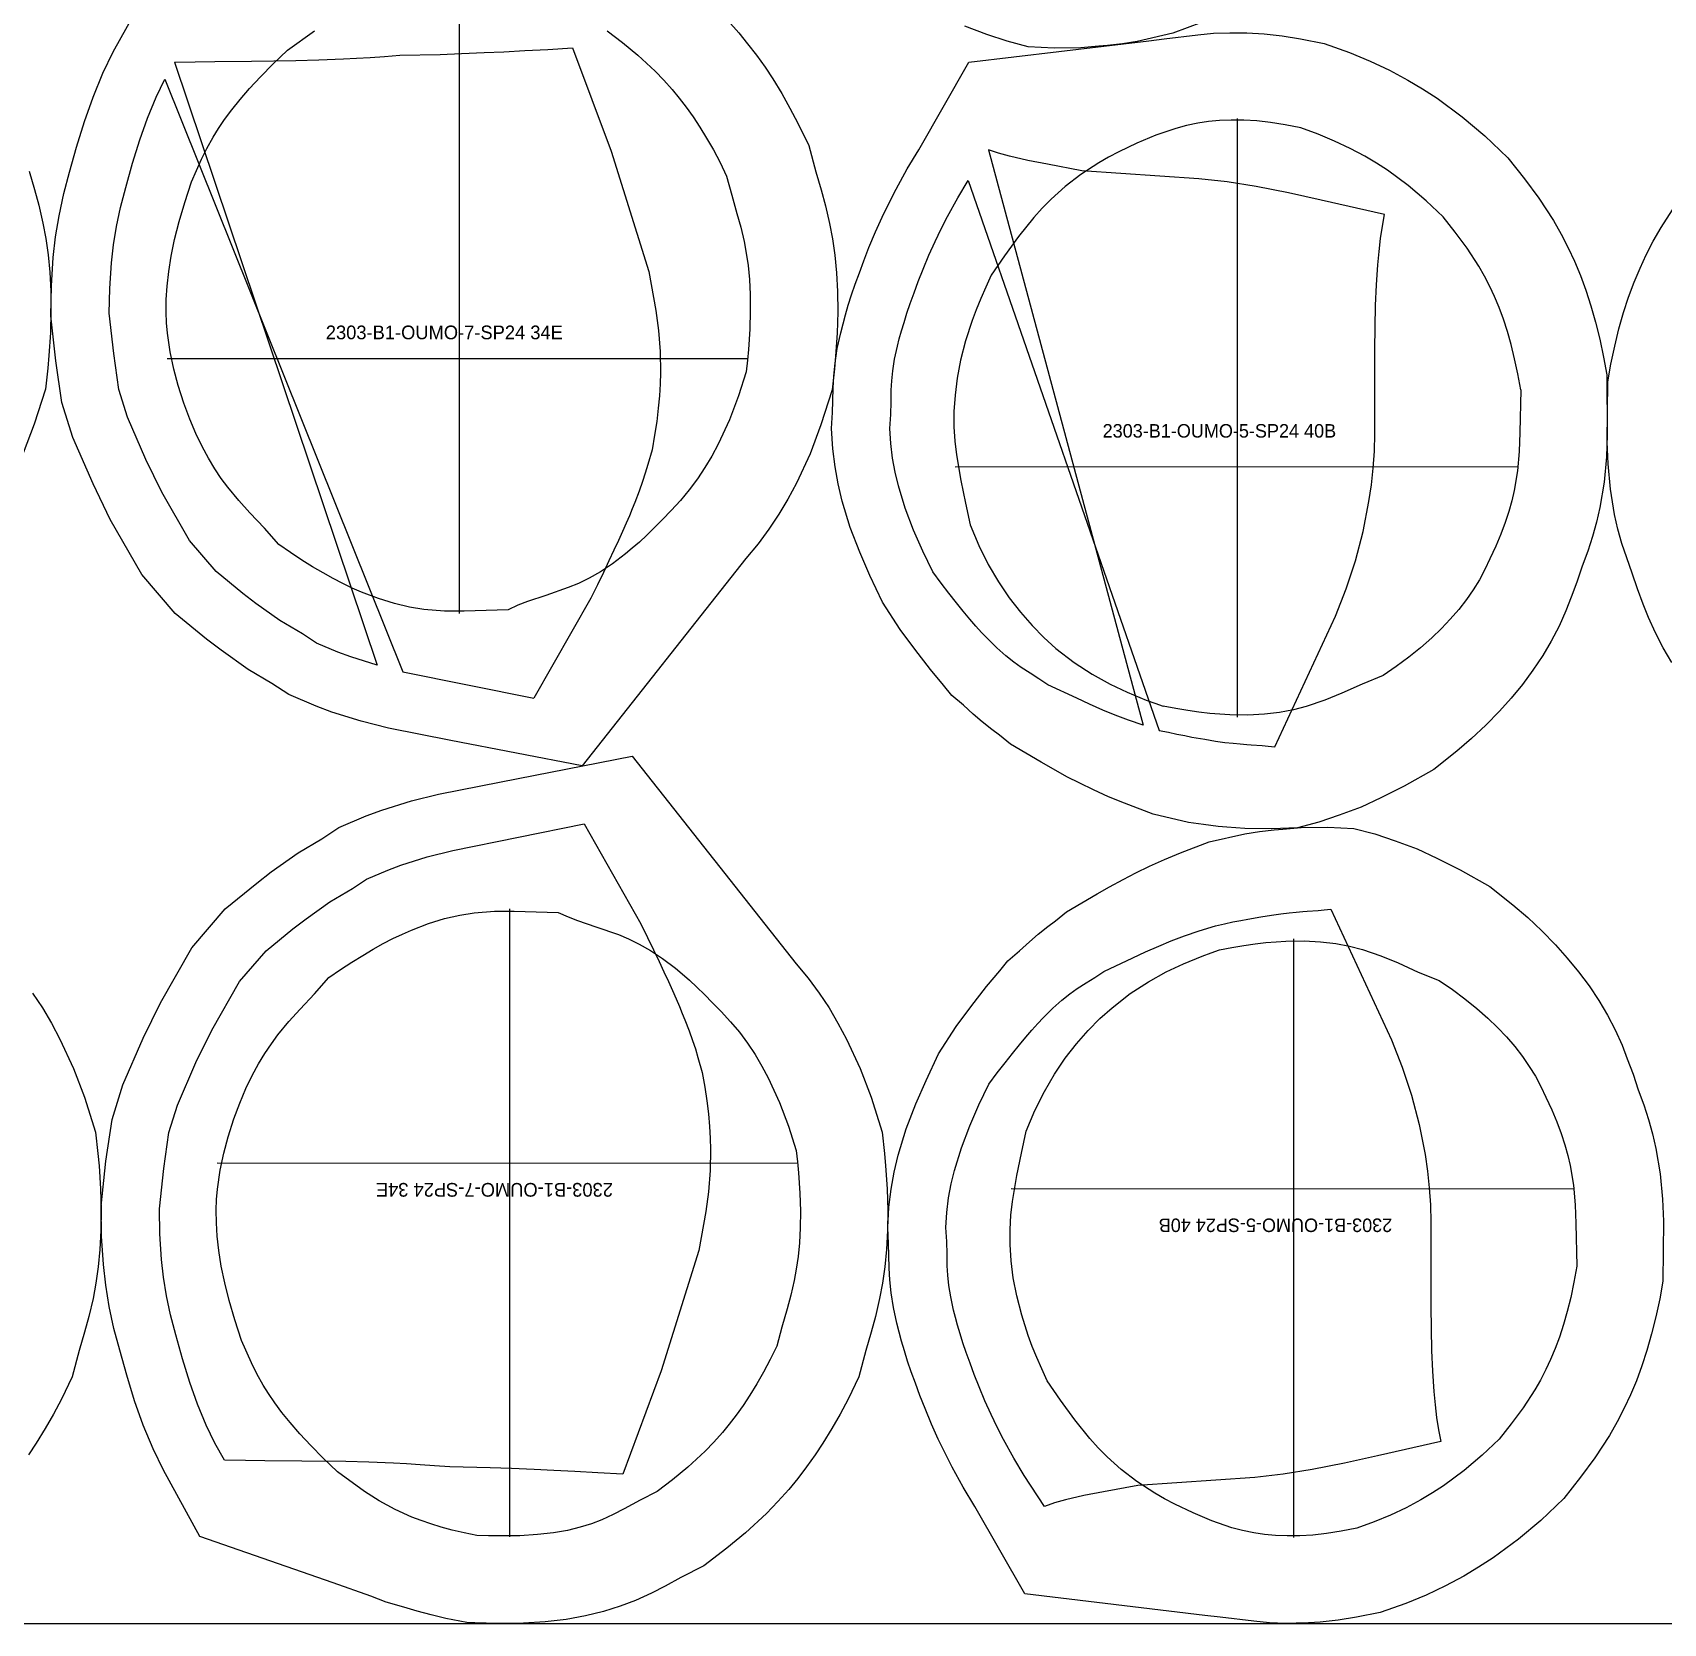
# Model space of a CAD drawing. Header units: centimetres. Extents: x 0 to 378, y 0 to 141.
# Drawn here: x 172.2 to 228.1, y 0 to 54.6 of the extents above; entities that cross this region are included whole.
import ezdxf
from ezdxf.enums import TextEntityAlignment as Align

# ---------------------------------------------------------------- set-up
doc = ezdxf.new("R2010")
doc.units = ezdxf.units.CM

msp = doc.modelspace()

# ---------------------------------------------------------------- linework, layer by layer
at = {"layer": 'T001L001'}
for points in [[(0, 0), (377.680214, 0), (377.680214, 136.999978), (0, 136.999978), (0, 0)], [(197.566277, 53.004719), (197.881237, 52.499259), (198.158097, 52.006499), (198.432417, 51.490879), (198.805797, 50.723799), (199.047097, 49.819559), (199.227437, 49.194719), (199.374757, 48.651159), (199.516997, 48.041559), (199.616057, 47.513239), (199.694797, 46.954439), (199.755757, 46.349919), (199.788777, 45.704759), (199.796397, 45.013879), (199.773537, 44.274739), (199.722737, 43.489879), (199.684637, 43.055539), (199.608437, 42.334179), (199.222357, 41.132759), (198.846437, 40.142159), (198.379077, 39.133779), (198.086977, 38.585139), (197.777097, 38.066979), (197.436737, 37.551359), (197.060817, 37.045899), (196.646797, 36.550599), (191.020697, 29.4259), (186.519817, 30.3022), (184.368437, 30.7213), (183.438797, 30.95752), (182.430417, 31.27502), (181.891937, 31.47314), (180.952137, 31.877), (180.365397, 32.26054), (179.550057, 32.73806), (178.630577, 33.395919), (178.130197, 33.779459), (177.050697, 34.663379), (175.900077, 36.001959), (174.823117, 37.889179), (174.228757, 39.103299), (173.535337, 40.700959), (173.159417, 41.894759), (172.953677, 43.324779), (172.783497, 44.871639), (172.803817, 45.900339), (172.864777, 46.875699), (172.946057, 47.581819), (173.065437, 48.310799), (173.227997, 49.067719), (173.426117, 49.804319), (173.664877, 50.667919), (173.934117, 51.544219), (174.231297, 52.379879), (174.569117, 53.197759), (174.924717, 53.929279), (176.174397, 56.205119)], [(186.814457, 34.660839), (186.814457, 56.217819)], [(196.024497, 55.006239), (196.397877, 54.587139), (196.705217, 54.211219), (197.007477, 53.820059), (197.302117, 53.403499), (197.566277, 53.004719)], [(212.288117, 54.945279), (211.302597, 54.574439), (210.080857, 54.287419), (209.577937, 54.213759), (209.064857, 54.150259), (208.767677, 54.127399), (208.150457, 54.076599), (207.230977, 54.061359), (206.341977, 54.104539), (205.610457, 54.297579), (204.917037, 54.528719), (204.160117, 54.810659)], [(178.132737, 50.619659), (178.351177, 51.008279), (178.534057, 51.302919), (178.747417, 51.612799), (178.993797, 51.945539), (179.278277, 52.298599), (179.605937, 52.677059), (179.984397, 53.080919), (180.413657, 53.517799), (180.903877, 53.990239), (181.830977, 54.660799)], [(191.881757, 54.655719), (192.404997, 54.259479), (192.933317, 53.822599), (193.525137, 53.273959), (193.822317, 52.966619), (194.116957, 52.636419), (194.355717, 52.346859), (194.594477, 52.036979), (194.830697, 51.704239), (195.064377, 51.348639)], [(226.202237, 42.849799), (226.220017, 40.784779), (226.192077, 40.030399), (226.113337, 39.164259), (225.966017, 38.295579), (225.849177, 37.790119), (225.714557, 37.302439), (225.551997, 36.799519), (225.358957, 36.283899), (225.178617, 35.737799), (224.983037, 35.219639), (224.802697, 34.752279), (224.563937, 34.226499), (224.297237, 33.713419), (224.005137, 33.21812), (223.669857, 32.71266), (223.306637, 32.22498), (222.923097, 31.75762), (222.516697, 31.30296), (222.051877, 30.82798), (221.561657, 30.37078), (221.051117, 29.93136), (220.263717, 29.30652), (219.247717, 28.72994), (218.445077, 28.32862), (217.766897, 28.01366), (217.012517, 27.73172), (216.319097, 27.49804), (215.587577, 27.30754), (214.698577, 27.26436), (213.779097, 27.2796), (213.161877, 27.32786), (212.864697, 27.35326), (212.351617, 27.41422), (211.846157, 27.49042), (210.626957, 27.7749), (209.641437, 28.14828), (209.097877, 28.3718), (208.582257, 28.60294), (208.107277, 28.83154), (207.667857, 29.0576), (207.205577, 29.3116), (206.778857, 29.55798), (205.727297, 30.17266), (205.351377, 30.47746), (205.087217, 30.67812), (204.759557, 30.93466), (204.452217, 31.19882), (204.119477, 31.51632), (203.710537, 31.84652), (203.433677, 32.19958), (202.981557, 32.73298), (202.443077, 33.434019), (201.937617, 34.112199), (201.338177, 35.049459), (200.903837, 35.966399), (200.553317, 36.758879), (200.225657, 37.614859), (199.948797, 38.519099), (199.811637, 39.103299), (199.704957, 39.695119), (199.628757, 40.309799), (199.588117, 41.008299), (199.621137, 41.562019), (199.628757, 41.958259), (199.636377, 42.397679), (199.659237, 42.801539), (199.704957, 43.253659), (199.783697, 43.754039), (199.900537, 44.292519), (199.979277, 44.599859), (200.065637, 44.912279), (200.162157, 45.242479), (200.273917, 45.590459), (200.400917, 45.958759), (200.540617, 46.349919), (200.695557, 46.763939), (200.870817, 47.218599), (201.094337, 47.754539), (201.325477, 48.265079), (201.559157, 48.755299), (201.800457, 49.225199), (202.183997, 49.918619), (202.580237, 50.576479), (204.294737, 53.581299), (210.477097, 54.315359), (211.007957, 54.378859), (212.158577, 54.516019), (212.699597, 54.569359), (213.260937, 54.592219), (213.608917, 54.589679), (213.840057, 54.587139), (214.436957, 54.551579), (215.054177, 54.482999), (215.689177, 54.383939), (216.501977, 54.221379), (217.373197, 53.908959), (218.074237, 53.616859), (218.742257, 53.301899), (219.372177, 52.964079), (219.877637, 52.664359), (220.378017, 52.339239), (221.241617, 51.706779), (222.011237, 51.056539), (222.801177, 50.302159), (223.377757, 49.578259), (223.873057, 48.907699), (224.370897, 48.140619), (224.637597, 47.675799), (224.881437, 47.205899), (225.094797, 46.746159), (225.295457, 46.263559), (225.485957, 45.755559), (225.658677, 45.222159), (225.818697, 44.660819), (225.966017, 44.071539), (226.095557, 43.454319), (226.202237, 42.849799)], [(177.027837, 53.578759), (177.736497, 53.593999), (178.407057, 53.604159), (179.674517, 53.616859), (181.188357, 53.637179), (181.980837, 53.657499), (182.826657, 53.693059), (183.276237, 53.715919), (183.746137, 53.743859), (184.238897, 53.776879), (184.759597, 53.814979), (186.146437, 53.847999), (186.877957, 53.873399), (187.655197, 53.906419), (188.330837, 53.936899), (189.057277, 53.974999), (189.842137, 54.018179), (190.695577, 54.066439)], [(190.695577, 54.066439), (192.013837, 50.520599), (193.314317, 46.390559), (193.550537, 45.051979), (193.641977, 44.373799), (193.697857, 43.647359), (193.710557, 42.923459), (193.700397, 42.537379), (193.674997, 42.130979), (193.636897, 41.704259), (193.583557, 41.252139), (193.512437, 40.779699), (193.423537, 40.279319), (193.276217, 39.768779), (193.189857, 39.471599), (193.095877, 39.184579), (192.979037, 38.854379), (192.831717, 38.470839), (192.742817, 38.252399), (192.643757, 38.013639), (192.531997, 37.754559), (192.407537, 37.470079), (192.267837, 37.162739), (192.112897, 36.829999), (191.942717, 36.464239), (191.754757, 36.070539), (191.549017, 35.646359), (191.322957, 35.184079), (189.367157, 31.74746)], [(177.027837, 53.578759), (183.987437, 32.88284), (183.075577, 33.16986), (182.631077, 33.332419), (181.902097, 33.644839), (181.419497, 33.962339), (180.639717, 34.416999), (179.819297, 35.003739), (179.369717, 35.346639), (178.452777, 36.098479), (177.543457, 37.160199), (176.593497, 38.826439), (176.044857, 39.941499), (175.412397, 41.401999), (175.117757, 42.341799), (174.939957, 43.578779), (174.785017, 44.960539), (174.802797, 45.816519), (174.858677, 46.697899), (174.927257, 47.310039), (175.031397, 47.939959), (175.171097, 48.595279), (175.356517, 49.278539), (175.585117, 50.109119), (175.834037, 50.914299), (176.098197, 51.663599), (176.395377, 52.379879), (176.695097, 52.997099), (184.863737, 32.65932)], [(223.248217, 42.329099), (223.149157, 42.882819), (223.039937, 43.403519), (222.920557, 43.888659), (222.791017, 44.340779), (222.651317, 44.764959), (222.503997, 45.161199), (222.349057, 45.534579), (222.186497, 45.882559), (222.001077, 46.240699), (221.808037, 46.578519), (221.406717, 47.198279), (221.000317, 47.749459), (220.583757, 48.272699), (220.004637, 48.823879), (219.384877, 49.349659), (218.673677, 49.870359), (218.295217, 50.116739), (217.896437, 50.350419), (217.390977, 50.622199), (216.857577, 50.873659), (216.291157, 51.109879), (215.694257, 51.323239), (215.160857, 51.429919), (214.660477, 51.508659), (214.185497, 51.561999), (213.735917, 51.587399), (213.311737, 51.592479), (212.907877, 51.574699), (212.524337, 51.539139), (212.161117, 51.483259), (211.777577, 51.404519), (211.409277, 51.307999), (210.720937, 51.071779), (210.073237, 50.797459), (209.445857, 50.505359), (209.090257, 50.317399), (208.757517, 50.126899), (208.145377, 49.725579)], [(213.522557, 31.10484), (213.522557, 51.650899)], [(195.064377, 51.348639), (195.298057, 50.970179), (195.529197, 50.566319), (195.757797, 50.131979), (195.983857, 49.669699), (196.156577, 49.016919), (196.339457, 48.384459), (196.466457, 47.919639), (196.580757, 47.424339), (196.654417, 47.025559), (196.717917, 46.596299), (196.763637, 46.126399), (196.789037, 45.610779), (196.796657, 45.041819), (196.778877, 44.416979), (196.733157, 43.723559), (196.697597, 43.347639), (196.656957, 42.956479), (196.390257, 42.125899), (196.077837, 41.305479), (195.694297, 40.469819), (195.475857, 40.063419), (195.239637, 39.664639), (194.980557, 39.276019), (194.701157, 38.900099), (194.398897, 38.539419), (194.073777, 38.191439), (193.784217, 37.886639), (193.507357, 37.604699), (193.240657, 37.348159), (192.986657, 37.111939), (192.742817, 36.898579), (192.506597, 36.702999), (192.062097, 36.365179), (191.650617, 36.090859), (191.264537, 35.869879), (190.898777, 35.692079), (190.548257, 35.547299), (189.776097, 35.280599), (189.146177, 35.067239), (188.818517, 34.940239), (188.480697, 34.785299)], [(188.480697, 34.785299), (186.971937, 34.739579), (186.298837, 34.742119), (185.592717, 34.797999), (185.099957, 34.876739), (184.581797, 34.998659), (184.030617, 35.168839), (183.441337, 35.394899), (183.128917, 35.532059), (182.808877, 35.686999), (182.473597, 35.857179), (182.128157, 36.050219), (181.770017, 36.261039), (181.396637, 36.492179), (181.008017, 36.746179), (180.606697, 37.023039), (180.113937, 37.581839), (179.618637, 38.110159), (179.237637, 38.531799), (178.859177, 38.988999), (178.633117, 39.291259), (178.409597, 39.623999), (178.188617, 39.987219), (177.972717, 40.388539), (177.759357, 40.835579), (177.551077, 41.328339), (177.347877, 41.876979), (177.149757, 42.484039), (177.004977, 43.045379), (176.877977, 43.634659), (176.781457, 44.284899), (176.753517, 44.635419), (176.738277, 45.001179), (176.743357, 45.435519), (176.771297, 45.897799), (176.827177, 46.393099), (176.913537, 46.923959), (177.030377, 47.495459), (177.185317, 48.107599), (177.375817, 48.765459), (177.609497, 49.474119), (177.949857, 50.248819), (178.132737, 50.619659)], [(204.970377, 50.576479), (210.284057, 30.8229), (209.781137, 30.99816), (209.321397, 31.17088), (208.897217, 31.3436), (208.440017, 31.5468), (208.005677, 31.74746), (207.012537, 32.21482), (206.705197, 32.42056), (206.408017, 32.60852), (206.098137, 32.80918), (205.844137, 32.98952), (205.567277, 33.20796), (205.262477, 33.477199), (205.099917, 33.637219), (204.924657, 33.812479), (204.739237, 34.008059), (204.541117, 34.226499), (204.332837, 34.467799), (204.109317, 34.734499), (203.870557, 35.029139), (203.616557, 35.351719), (203.347317, 35.702239), (203.060297, 36.088319), (202.722477, 36.799519), (202.404977, 37.520879), (202.117957, 38.267639), (201.879197, 39.042339), (201.769977, 39.509699), (201.683617, 39.992299), (201.622657, 40.490139), (201.592177, 41.008299), (201.620117, 41.485819), (201.627737, 41.922699), (201.635357, 42.324019), (201.653137, 42.641519), (201.688697, 42.992039), (201.752197, 43.385739), (201.848717, 43.837859), (201.912217, 44.089319), (201.985877, 44.358559), (202.074777, 44.650659), (202.173837, 44.963079), (202.288137, 45.300899), (202.417677, 45.661579), (202.564997, 46.052739), (202.727557, 46.471839), (202.930757, 46.959519), (203.139037, 47.421799), (203.349857, 47.863759), (203.565757, 48.285399), (203.916277, 48.920399), (204.274417, 49.514759), (210.837777, 30.64764)], [(218.574617, 48.346359), (216.400377, 48.844199), (215.277697, 49.095659), (214.165177, 49.316639), (213.169497, 49.474119), (212.191597, 49.580799), (208.180937, 49.855119), (206.997297, 50.078639), (206.326737, 50.208179), (205.696817, 50.350419), (205.313277, 50.457099), (204.970377, 50.576479)], [(172.039277, 49.839879), (172.219617, 49.215039), (172.364397, 48.671479), (172.509177, 48.059339), (172.605697, 47.533559), (172.686977, 46.972219), (172.745397, 46.370239), (172.780957, 45.725079), (172.786037, 45.034199), (172.765717, 44.295059), (172.714917, 43.510199), (172.674277, 43.075859), (172.598077, 42.351959), (172.211997, 41.153079), (171.836077, 40.162479)], [(208.145377, 49.725579), (207.604357, 49.309019), (207.121757, 48.874679), (206.816957, 48.564799), (206.529937, 48.247299), (206.009237, 47.602139), (205.529177, 46.936659), (205.066897, 46.266099), (204.878937, 45.859699), (204.708757, 45.465999), (204.556357, 45.084999), (204.419197, 44.716699), (204.190597, 44.013119), (204.017877, 43.352719), (203.898497, 42.730419), (203.824837, 42.146219), (203.789277, 41.592499), (203.789277, 41.069259), (203.819757, 40.576499), (203.870557, 40.109139), (204.020417, 39.222679), (204.185517, 38.450519), (204.340457, 37.698679), (204.642717, 36.992559), (204.967837, 36.342319), (205.315817, 35.745419), (205.686657, 35.196779), (206.070197, 34.698939), (206.468977, 34.244279), (206.877917, 33.832799), (207.291937, 33.461959), (207.916777, 32.97936), (208.539077, 32.57296), (209.151217, 32.2326), (209.740497, 31.9532), (210.388197, 31.68904), (210.690457, 31.57982), (210.977477, 31.48076)], [(214.805257, 30.07868), (216.885517, 34.564319), (217.253817, 35.506659), (217.571317, 36.469319), (217.835477, 37.475159), (218.038677, 38.506399), (218.119957, 39.070279), (218.180917, 39.644319), (218.224097, 40.228519), (218.244417, 40.820339), (218.239337, 43.731179), (218.264737, 45.224699), (218.295217, 45.940979), (218.340937, 46.629319), (218.384117, 47.086519), (218.434917, 47.528479), (218.498417, 47.947579), (218.574617, 48.346359)], [(226.237797, 42.613579), (226.344477, 43.218099), (226.474017, 43.835319), (226.618797, 44.424599), (226.778817, 44.985939), (226.954077, 45.519339), (227.142037, 46.027339), (227.345237, 46.509939), (227.558597, 46.969679), (227.799897, 47.439579), (228.066597, 47.904399), (228.564437, 48.671479)], [(196.717917, 43.403519), (176.776377, 43.393359)], [(228.434897, 32.9819), (228.140257, 33.479739), (227.873557, 33.990279), (227.634797, 34.516059), (227.454457, 34.983419), (227.261417, 35.504119), (227.078537, 36.047679), (226.888037, 36.563299), (226.725477, 37.066219), (226.588317, 37.556439), (226.471477, 38.059359), (226.326697, 38.928039), (226.245417, 39.794179), (226.217477, 40.548559), (226.237797, 42.613579)], [(223.248217, 42.329099), (223.220277, 40.868599), (223.197417, 40.223439), (223.136457, 39.550339), (223.022157, 38.882319), (222.940877, 38.529259), (222.839277, 38.163499), (222.717357, 37.782499), (222.567497, 37.383719), (222.394777, 36.967159), (222.191577, 36.530279), (222.018857, 36.167059), (221.828357, 35.816539), (221.617537, 35.473639), (221.383857, 35.140899), (221.119697, 34.797999), (220.830137, 34.462719), (220.522797, 34.140139), (220.195137, 33.822639), (219.811597, 33.484819), (219.405197, 33.15716), (218.975937, 32.83712), (218.526357, 32.52978), (217.807537, 32.23768), (217.111577, 31.9278), (216.519757, 31.68396), (215.887297, 31.46806), (215.447877, 31.35122), (214.970357, 31.25978), (214.452197, 31.19882), (213.883237, 31.16834), (213.258397, 31.1785), (212.923117, 31.19882), (212.572597, 31.2293), (212.201757, 31.27248), (211.813137, 31.32836), (211.404197, 31.39694), (210.977477, 31.48076)], [(223.161857, 39.692579), (203.829917, 39.674799)], [(184.863737, 32.65932), (189.367157, 31.74746)], [(210.837777, 30.64764), (211.152737, 30.5816), (211.442297, 30.52064), (211.711537, 30.4673), (211.957917, 30.41904), (212.397337, 30.34284), (212.773257, 30.28188), (213.093297, 30.23616), (213.370157, 30.20568), (213.616537, 30.18028), (213.842597, 30.1625), (213.994997, 30.15234), (214.373457, 30.1244), (214.579197, 30.10408), (214.805257, 30.07868)], [(199.285857, 6.17982), (199.021697, 5.78358), (198.727057, 5.36702), (198.424797, 4.97332), (198.117457, 4.59994), (197.744077, 4.1783), (197.347837, 3.76936), (196.629017, 3.10388), (195.988937, 2.57556), (195.201537, 1.97866), (194.411597, 1.57734), (193.870577, 1.28016), (193.403217, 1.03886), (192.857117, 0.78994), (192.331337, 0.58674), (191.757297, 0.4064), (191.137537, 0.25654), (190.469517, 0.13716), (189.755777, 0.05588), (189.006477, 0.01016), (188.584837, 0), (188.163197, 0), (187.726317, 0.00762), (187.342777, 0.02286), (187.063377, 0.03302), (186.347097, 0.17272), (185.844177, 0.28956), (185.361577, 0.41656), (184.899297, 0.55626), (184.292237, 0.7239), (183.768997, 0.93472), (182.478677, 1.39192), (177.893977, 2.98196), (176.644297, 5.25526), (176.288697, 5.98932), (175.950877, 6.8072), (175.653697, 7.64032), (175.384457, 8.51662), (175.145697, 9.38022), (174.947577, 10.11682), (174.785017, 10.87628), (174.665637, 11.60272), (174.586897, 12.31138), (174.523397, 13.28674), (174.503077, 14.31544), (174.673257, 15.85976), (174.881537, 17.28978), (175.257457, 18.48358), (175.948337, 20.08378), (176.545237, 21.29536), (177.619657, 23.18258), (178.770277, 24.5237), (179.849777, 25.40762), (180.350157, 25.79116), (181.269637, 26.44902), (182.084977, 26.924), (182.671717, 27.31008), (183.611517, 27.7114), (184.149997, 27.90952), (185.160917, 28.22702), (186.088017, 28.46324), (188.239397, 28.88488), (192.740277, 29.76118), (198.366377, 22.63648), (198.780397, 22.14118), (199.156317, 21.63318), (199.499217, 21.1201), (199.806557, 20.5994), (200.101197, 20.0533), (200.566017, 19.04238), (200.941937, 18.05432), (201.328017, 16.8529), (201.404217, 16.129), (201.442317, 15.6972), (201.495657, 14.91234), (201.515977, 14.17066), (201.508357, 13.47978), (201.475337, 12.83462), (201.416917, 12.23264), (201.335637, 11.6713), (201.236577, 11.14552), (201.094337, 10.53338), (200.947017, 9.99236), (200.766677, 9.36752), (200.525377, 8.46328), (200.151997, 7.6962), (199.880217, 7.17804), (199.600817, 6.68782), (199.285857, 6.17982)], [(186.583317, 26.52522), (191.086737, 27.43962)], [(191.086737, 27.43962), (193.042537, 24.003), (193.268597, 23.54072), (193.474337, 23.114), (193.662297, 22.7203), (193.832477, 22.35708), (193.987417, 22.02434), (194.127117, 21.71446), (194.251577, 21.43252), (194.363337, 21.17344), (194.462397, 20.93468), (194.551297, 20.71624), (194.701157, 20.33016), (194.815457, 20.0025), (194.909437, 19.71294), (194.998337, 19.4183), (195.143117, 18.90776), (195.232017, 18.40738), (195.303137, 17.9324), (195.356477, 17.48282), (195.394577, 17.0561), (195.419977, 16.6497), (195.430137, 16.26362), (195.417437, 15.53972), (195.361557, 14.81328), (195.272657, 14.1351), (195.033897, 12.79652), (193.733417, 8.66648), (192.415157, 5.1181)], [(228.127557, 11.74242), (228.020877, 11.1379), (227.891337, 10.52068), (227.744017, 9.9314), (227.583997, 9.37006), (227.408737, 8.83666), (227.220777, 8.32866), (227.020117, 7.84606), (226.804217, 7.38632), (226.562917, 6.91642), (226.296217, 6.4516), (225.798377, 5.68452), (225.303077, 5.01396), (224.726497, 4.29006), (223.936557, 3.53568), (223.166937, 2.88544), (222.303337, 2.25298), (221.800417, 1.92532), (221.294957, 1.6256), (220.667577, 1.29032), (219.999557, 0.97282), (219.298517, 0.68326), (218.424757, 0.37084), (217.614497, 0.20828), (216.979497, 0.10922), (216.362277, 0.04064), (215.765377, 0.00508), (215.534237, 0.00254), (215.183717, 0), (214.624917, 0.02286), (214.083897, 0.0762), (212.933277, 0.21082), (212.402417, 0.27432), (206.217517, 1.01092), (204.503017, 4.0132), (204.109317, 4.6736), (203.725777, 5.36448), (203.484477, 5.83692), (203.248257, 6.3246), (203.019657, 6.83768), (202.796137, 7.37362), (202.620877, 7.82574), (202.463397, 8.2423), (202.323697, 8.63346), (202.199237, 9.00176), (202.087477, 9.34974), (201.988417, 9.67994), (201.902057, 9.99236), (201.825857, 10.2997), (201.709017, 10.83818), (201.630277, 11.33856), (201.582017, 11.79068), (201.561697, 12.19454), (201.551537, 12.63396), (201.546457, 13.0302), (201.513437, 13.58392), (201.554077, 14.28242), (201.627737, 14.8971), (201.734417, 15.48892), (201.874117, 16.07312), (202.150977, 16.97736), (202.478637, 17.83334), (202.829157, 18.62582), (203.263497, 19.54276), (203.862937, 20.48002), (204.365857, 21.1582), (204.906877, 21.85924), (205.358997, 22.3901), (205.633317, 22.74316), (206.044797, 23.0759), (206.377537, 23.3934), (206.684877, 23.65502), (207.012537, 23.9141), (207.274157, 24.11476), (207.652617, 24.41956), (208.704177, 25.03424), (209.130897, 25.28062), (209.593177, 25.53462), (210.032597, 25.76068), (210.505037, 25.98928), (211.023197, 26.22042), (211.566757, 26.44394), (212.552277, 26.81732), (213.771477, 27.1018), (214.274397, 27.17546), (214.787477, 27.23896), (215.084657, 27.26182), (215.704417, 27.31262), (216.621357, 27.32786), (217.512897, 27.28468), (218.244417, 27.09164), (218.935297, 26.8605), (219.692217, 26.57856), (220.370397, 26.2636), (221.173037, 25.86228), (222.186497, 25.2857), (222.976437, 24.65832), (223.486977, 24.22144), (223.974657, 23.76424), (224.442017, 23.28672), (224.848417, 22.8346), (225.231957, 22.3647), (225.595177, 21.87702), (225.927917, 21.3741), (226.222557, 20.87626), (226.489257, 20.36572), (226.728017, 19.83994), (226.908357, 19.37258), (227.103937, 18.85188), (227.284277, 18.30832), (227.474777, 17.7927), (227.639877, 17.28978), (227.774497, 16.79956), (227.891337, 16.29664), (228.036117, 15.42796), (228.117397, 14.56182), (228.145337, 13.80744), (228.127557, 11.74242)], [(178.747417, 5.60578), (178.414677, 6.18998), (178.114957, 6.8072), (177.817777, 7.52348), (177.553617, 8.27024), (177.304697, 9.07796), (177.076097, 9.906), (176.890677, 10.58926), (176.750977, 11.24458), (176.649377, 11.87704), (176.578257, 12.48918), (176.522377, 13.36802), (176.507137, 14.224), (176.659537, 15.6083), (176.837337, 16.84528), (177.131977, 17.78508), (177.764437, 19.24558), (178.313077, 20.3581), (179.263037, 22.02688), (180.172357, 23.08606), (181.089297, 23.8379), (181.541417, 24.18334), (182.359297, 24.76754), (183.139077, 25.22474), (183.621677, 25.54224), (184.350657, 25.85466), (184.795157, 26.01722), (185.707017, 26.30424), (186.583317, 26.52522)], [(179.852317, 8.56742), (179.669437, 8.93826), (179.329077, 9.71296), (179.095397, 10.41908), (178.904897, 11.07948), (178.752497, 11.69162), (178.633117, 12.26058), (178.546757, 12.79144), (178.490877, 13.28928), (178.462937, 13.75156), (178.457857, 14.1859), (178.473097, 14.55166), (178.501037, 14.89964), (178.597557, 15.55242), (178.724557, 16.13916), (178.871877, 16.70304), (179.067457, 17.3101), (179.270657, 17.85874), (179.478937, 18.3515), (179.692297, 18.79854), (179.908197, 19.19986), (180.129177, 19.56308), (180.352697, 19.89328), (180.578757, 20.19808), (180.957217, 20.65528), (181.338217, 21.07438), (181.833517, 21.6027), (182.326277, 22.1615), (182.730137, 22.4409), (183.116217, 22.6949), (183.489597, 22.92604), (183.847737, 23.13686), (184.195717, 23.32736), (184.528457, 23.50008), (184.851037, 23.65502), (185.160917, 23.79218), (185.750197, 24.01824), (186.301377, 24.18842), (186.819537, 24.3078), (187.312297, 24.38654), (188.018417, 24.44242), (188.691517, 24.4475), (190.200277, 24.40178)], [(188.534037, 24.52624), (188.534037, 2.96926)], [(190.200277, 24.40178), (190.540637, 24.24684), (190.865757, 24.1173), (191.495677, 23.90394), (192.267837, 23.63978), (192.618357, 23.49246), (192.984117, 23.31466), (193.370197, 23.09368), (193.784217, 22.81936), (194.226177, 22.48408), (194.462397, 22.2885), (194.706237, 22.0726), (194.960237, 21.83892), (195.226937, 21.57984), (195.503797, 21.30044), (195.793357, 20.99564), (196.118477, 20.64766), (196.420737, 20.28444), (196.700137, 19.90852), (196.959217, 19.5199), (197.195437, 19.12366), (197.413877, 18.71726), (197.797417, 17.8816), (198.109837, 17.06118), (198.376537, 16.2306), (198.419717, 15.8369), (198.452737, 15.46352), (198.498457, 14.7701), (198.516237, 14.14272), (198.508617, 13.5763), (198.483217, 13.06068), (198.437497, 12.59078), (198.373997, 12.16152), (198.300337, 11.76274), (198.186037, 11.26744), (198.059037, 10.80008), (197.876157, 10.17016), (197.703437, 9.51738), (197.477377, 9.0551), (197.248777, 8.62076), (197.017637, 8.2169), (196.783957, 7.8359)], [(212.763097, 23.94458), (213.078057, 24.01062), (213.367617, 24.07158), (213.636857, 24.12492), (213.883237, 24.17064), (214.322657, 24.24938), (214.696037, 24.31034), (215.016077, 24.35352), (215.295477, 24.38654), (215.539317, 24.41194), (215.765377, 24.42718), (215.920317, 24.43988), (216.296237, 24.46782), (216.501977, 24.48814), (216.728037, 24.51354)], [(216.728037, 24.51354), (218.810837, 20.02536), (219.179137, 19.08556), (219.494097, 18.1229), (219.760797, 17.11706), (219.963997, 16.08582), (220.045277, 15.52194), (220.106237, 14.9479), (220.146877, 14.3637), (220.167197, 13.77188), (220.164657, 10.86104), (220.190057, 9.36498), (220.217997, 8.65124), (220.266257, 7.9629), (220.306897, 7.50316), (220.360237, 7.06374), (220.423737, 6.6421), (220.499937, 6.24332)], [(206.893157, 4.01574), (206.199737, 5.07746), (205.841597, 5.67182), (205.491077, 6.30682), (205.275177, 6.72846), (205.064357, 7.16788), (204.853537, 7.6327), (204.650337, 8.12038), (204.487777, 8.53948), (204.342997, 8.9281), (204.213457, 9.29132), (204.099157, 9.62914), (203.997557, 9.94156), (203.911197, 10.23366), (203.837537, 10.5029), (203.774037, 10.75436), (203.677517, 11.20648), (203.614017, 11.60018), (203.578457, 11.9507), (203.560677, 12.2682), (203.553057, 12.66698), (203.545437, 13.1064), (203.514957, 13.58392), (203.547977, 14.10208), (203.606397, 14.59992), (203.695297, 15.08252), (203.804517, 15.54734), (204.043277, 16.32458), (204.330297, 17.07134), (204.647797, 17.7927), (204.985617, 18.5039), (205.272637, 18.88998), (205.541877, 19.2405), (205.795877, 19.56308), (206.034637, 19.85772), (206.258157, 20.12188), (206.466437, 20.36318), (206.664557, 20.58162), (206.849977, 20.77974), (207.022697, 20.955), (207.187797, 21.11248), (207.492597, 21.38426), (207.766917, 21.6027), (208.023457, 21.78304), (208.330797, 21.9837), (208.630517, 22.16912), (208.937857, 22.3774), (209.928457, 22.84476), (210.365337, 23.04542), (210.822537, 23.24608), (211.246717, 23.42134), (211.703917, 23.59406), (212.206837, 23.76932), (212.763097, 23.94458)], [(210.070697, 4.86664), (209.529677, 5.2832), (209.047077, 5.71754), (208.739737, 6.02742), (208.455257, 6.34492), (207.934557, 6.99008), (207.451957, 7.65556), (206.992217, 8.32612), (206.804257, 8.73252), (206.634077, 9.12622), (206.479137, 9.50468), (206.341977, 9.87552), (206.115917, 10.5791), (205.943197, 11.2395), (205.823817, 11.8618), (205.750157, 12.446), (205.714597, 12.99972), (205.714597, 13.52296), (205.742537, 14.01318), (205.795877, 14.48308), (205.945737, 15.367), (206.110837, 16.1417), (206.265777, 16.89354), (206.565497, 17.59966), (206.893157, 18.2499), (207.241137, 18.8468), (207.609437, 19.3929), (207.995517, 19.89328), (208.394297, 20.34794), (208.800697, 20.75942), (209.217257, 21.13026), (209.842097, 21.61286), (210.464397, 22.01926), (211.076537, 22.35708), (211.665817, 22.63902), (212.313517, 22.90318), (212.615777, 23.0124), (212.902797, 23.11146)], [(212.902797, 23.11146), (213.329517, 23.19274), (213.738457, 23.26132), (214.127077, 23.31974), (214.495377, 23.36292), (214.848437, 23.3934), (215.183717, 23.41372), (215.808557, 23.42388), (216.377517, 23.3934), (216.895677, 23.3299), (217.370657, 23.23846), (217.812617, 23.12416), (218.445077, 22.90826), (219.036897, 22.66442), (219.732857, 22.35454), (220.451677, 22.06244), (220.901257, 21.75256), (221.330517, 21.43506), (221.736917, 21.1074), (222.120457, 20.76704), (222.448117, 20.45208), (222.755457, 20.1295), (223.042477, 19.79422), (223.309177, 19.45132), (223.540317, 19.11604), (223.753677, 18.77568), (223.944177, 18.42262), (224.114357, 18.06194), (224.317557, 17.62506), (224.492817, 17.2085), (224.640137, 16.80972), (224.764597, 16.42618), (224.866197, 16.06042), (224.947477, 15.7099), (225.059237, 15.03934), (225.122737, 14.36878), (225.145597, 13.72362), (225.173537, 12.26312)], [(215.447877, 23.48738), (215.447877, 2.94132)], [(172.145957, 21.63318), (172.488857, 21.1201), (172.798737, 20.5994), (173.090837, 20.0533), (173.555657, 19.04238), (173.931577, 18.05432), (174.317657, 16.8529), (174.393857, 16.129), (174.434497, 15.6972), (174.485297, 14.91234), (174.505617, 14.17066), (174.497997, 13.47978), (174.464977, 12.83462), (174.406557, 12.23264), (174.325277, 11.6713), (174.228757, 11.14552), (174.083977, 10.53338), (173.939197, 9.99236), (173.758857, 9.36752), (173.517557, 8.46328), (173.141637, 7.6962), (172.869857, 7.17804), (172.590457, 6.68782), (172.275497, 6.17982)], [(198.437497, 15.78356), (178.495957, 15.79372)], [(225.087177, 14.8971), (205.752697, 14.91742)], [(225.173537, 12.26312), (225.074477, 11.7094), (224.965257, 11.1887), (224.845877, 10.70356), (224.716337, 10.25144), (224.576637, 9.82726), (224.429317, 9.42848), (224.274377, 9.05764), (224.111817, 8.70966), (223.926397, 8.34898), (223.733357, 8.0137), (223.332037, 7.39394), (222.923097, 6.84276), (222.506537, 6.31952), (221.929957, 5.76834), (221.310197, 5.24256), (220.598997, 4.72186), (220.217997, 4.47548), (219.821757, 4.23926), (219.316297, 3.97002), (218.782897, 3.71602), (218.216477, 3.48234), (217.619577, 3.26898), (217.086177, 3.1623), (216.583257, 3.08356), (216.108277, 3.03022), (215.661237, 3.00228), (215.234517, 2.99974), (214.833197, 3.01752), (214.449657, 3.05308), (214.086437, 3.10896), (213.700357, 3.1877), (213.334597, 3.28422), (212.646257, 3.52044), (211.998557, 3.79222), (211.371177, 4.08686), (211.015577, 4.27482), (210.682837, 4.46532), (210.070697, 4.86664)], [(196.783957, 7.8359), (196.550277, 7.48284), (196.314057, 7.1501), (196.075297, 6.84022), (195.836537, 6.55066), (195.541897, 6.21792), (195.247257, 5.91312), (194.655437, 5.36194), (194.127117, 4.9276), (193.601337, 4.52882), (193.014597, 4.23164), (192.463417, 3.93192), (192.090037, 3.73888), (191.693797, 3.556), (191.338197, 3.42138), (190.952117, 3.29692), (190.520317, 3.19278), (190.037717, 3.10896), (189.491617, 3.04546), (188.879477, 3.00736), (188.544197, 2.99974), (188.188597, 2.99974), (187.810137, 3.00736), (187.411357, 3.02006), (186.974477, 3.10642), (186.565537, 3.2004), (186.181997, 3.302), (185.823857, 3.41122), (185.491117, 3.52552), (185.176157, 3.64744), (184.604657, 3.90652), (184.050937, 4.20878), (183.550557, 4.52628), (182.623457, 5.19684), (182.135777, 5.66674), (181.703977, 6.10362), (181.328057, 6.51002), (180.997857, 6.88848), (180.713377, 7.24154), (180.466997, 7.57174), (180.253637, 7.88416), (180.070757, 8.17626), (179.852317, 8.56742)], [(172.275497, 6.17982), (172.013877, 5.78358)], [(220.499937, 6.24332), (218.325697, 5.74548), (217.203017, 5.49656), (216.087957, 5.27558), (215.094817, 5.1181), (214.116917, 5.01142), (210.103717, 4.7371), (208.920077, 4.51358), (208.252057, 4.38404), (207.622137, 4.2418), (207.236057, 4.13512), (206.893157, 4.01574)], [(192.415157, 5.1181), (191.561717, 5.1689), (190.776857, 5.21208), (190.050417, 5.25018), (189.374777, 5.28066), (188.597537, 5.31114), (187.866017, 5.33654), (186.479177, 5.36956), (185.958477, 5.40766), (185.465717, 5.44068), (184.995817, 5.47116), (184.546237, 5.49402), (183.700417, 5.52704), (182.907937, 5.5499), (181.394097, 5.57022), (180.129177, 5.58292), (179.458617, 5.59054), (178.747417, 5.60578)]]:
    msp.add_lwpolyline(points, dxfattribs=at)

# ---------------------------------------------------------------- texts
at = {"layer": 'ABC'}
for s, height, p in [('2303-B1-OUMO-7-SP24 34E', 0.47, (186.291217, 44.305219)), ('2303-B1-OUMO-5-SP24 40B', 0.463, (212.902797, 40.927019))]:
    msp.add_text(s, height=height, dxfattribs=at).set_placement(p, align=Align.MIDDLE_CENTER)
for s, height, p in [('2303-B1-OUMO-7-SP24 34E', 0.47, (188.010797, 14.87932)), ('2303-B1-OUMO-5-SP24 40B', 0.463, (214.828117, 13.66266))]:
    msp.add_text(s, height=height, rotation=180, dxfattribs=at).set_placement(p, align=Align.MIDDLE_CENTER)

doc.saveas('drawing.dxf')
